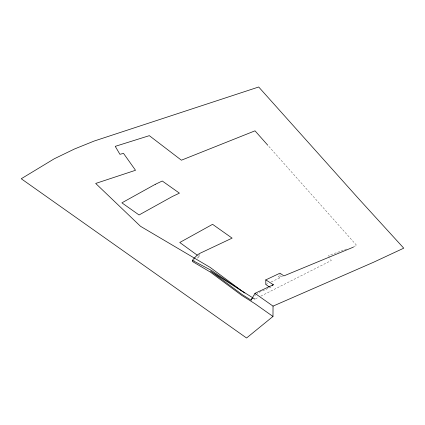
<?xml version="1.0" encoding="UTF-8"?>
<svg xmlns="http://www.w3.org/2000/svg" width="425" height="425" viewBox="0 0 425 425"><rect width="100%" height="100%" fill="white"/><g stroke="black" fill="none" stroke-linecap="round" stroke-linejoin="round"><path stroke-width="0.32" stroke-dasharray="2.12 1.59" d="M271.123 286.774L270.231 287.598L260.233 291.837L257.008 293.792M254.692 295.704L256.546 294.174M192.881 261.072L195.022 259.606M197.163 258.145L199.304 256.679L199.304 254.224M255.489 298.839L258.448 297.341M260.817 296.145L331.266 260.536L329.768 257.757M265.806 284.474L268.765 283.077M271.129 281.961L280.001 277.78L280.001 274.407M346.683 249.039L328.567 255.542L329.465 257.205M353.552 246.569L356.676 245.448L268.212 145.711M282.577 276.229L280.001 276.872L278.428 276.67L280.001 277.78M197.721 255.526L199.304 256.679"/><path stroke-width="0.64" d="M273.036 306.127L373.559 262.246L403.75 248.173L358.615 198.677L258.697 86.998L94.164 141.042L74.508 148.989L54.31 158.753L21.25 178.75L246.558 338.002L272.978 316.46L273.036 306.127L254.958 293.346L251.079 300.156L242.006 294.451L210.407 270.98L244.901 293.032L211.523 270.481L192.514 260.419L193.354 259.075L197.258 255.096L199.304 253.613L232.119 238.138L212.58 224.326L179.764 242.494L197.195 255.143M192.514 260.419L192.344 261.439L210.237 272L241.836 295.465L254.899 303.684L272.978 316.46M251.079 300.156L252.833 297.234M272.462 285.531L273.355 284.707L265.806 279.873L280.001 273.179L283.868 275.91L353.393 247.137M254.958 293.346L273.355 284.707M254.899 299.136L241.836 290.918L210.237 267.452L140.505 226.297L95.683 183.446L135.522 170.276L123.526 153.383L119.919 154.302L115.249 146.354L149.324 135.66L181.401 160.204L255.011 130.826L267.771 145.217M269.248 286.902L265.806 284.474L265.806 279.873M155.343 184.285L121.885 202.837L139.055 214.97L172.513 196.419L179.435 193.152L162.27 181.018L155.343 184.285"/></g></svg>
